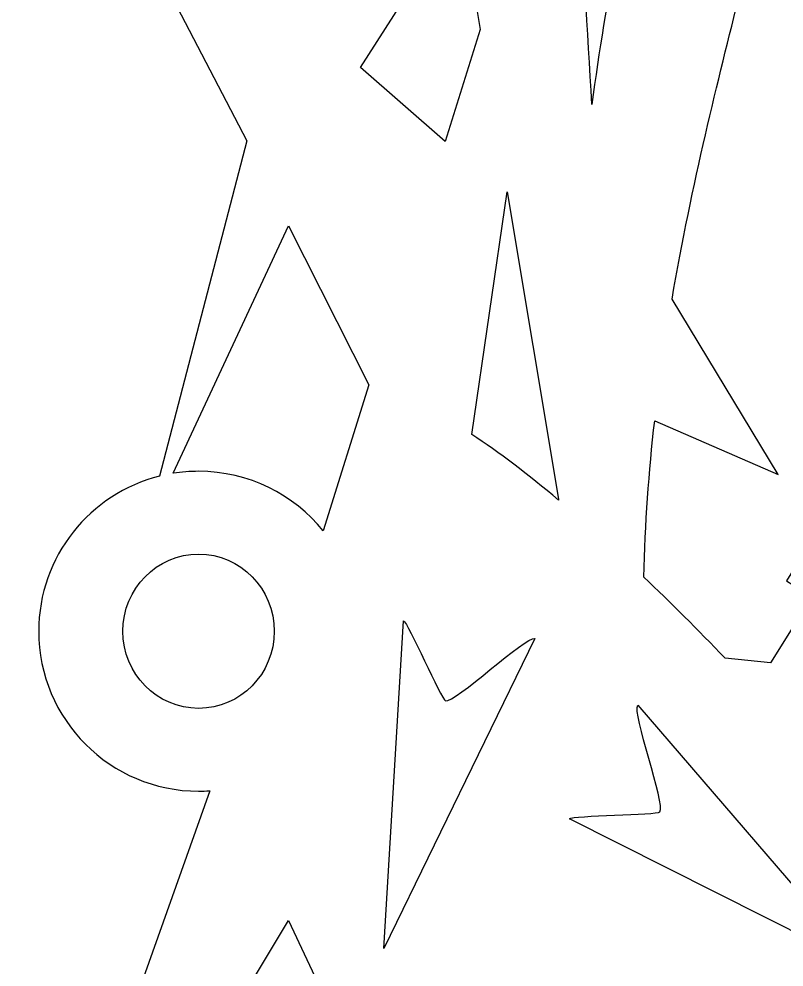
# Model space of a CAD drawing. Extents: x -11 to 3328, y 13 to 1701.
# Drawn here: x 1843.3 to 1979, y 1335.5 to 1503.5 of the extents above; entities that cross this region are included whole.
import ezdxf

# ---------------------------------------------------------------- set-up
doc = ezdxf.new("R2010")
doc.units = 0
doc.layers.add('H0107_Printing_Least_5', color=7, linetype='CONTINUOUS')

msp = doc.modelspace()

# ---------------------------------------------------------------- linework, layer by layer
at = {"layer": 'H0107_Printing_Least_5', "color": 1}
for points in [[(1907.056252, 1548.872461), (1892.022253, 1505.745462), (1850.241254, 1546.263461), (1883.719253, 1481.926463), (1868.255253, 1422.496464)], [(1923.631252, 1429.856464), (1929.907252, 1472.898463), (1938.997252, 1418.397465)], [(1870.694253, 1422.995464), (1891.118253, 1466.870463)], [(1891.118253, 1466.870463), (1905.374252, 1438.662464), (1897.261253, 1412.777465)], [(1956.027251, 1432.314464), (1977.903251, 1422.762464), (1959.116251, 1453.889464)], [(1990.78125, 1432.927464), (1995.14325, 1429.327464), (1979.424251, 1403.958465), (1983.86725, 1401.116465), (1976.565251, 1389.387465), (1968.507251, 1390.252465)], [(1934.769252, 1393.717465), (1907.995252, 1338.789467), (1911.503252, 1396.875465)], [(1953.034251, 1381.893465), (1992.90525, 1335.584467), (1940.932251, 1361.773466)], [(1877.148253, 1366.735466), (1836.760254, 1253.153469), (1891.129253, 1343.732466), (1901.791252, 1320.998467), (1863.043253, 1204.22647)]]:
    msp.add_lwpolyline(points, dxfattribs=at)
for points in [[(1903.859252, 1494.927463), (1921.619252, 1522.609462), (1925.117252, 1501.660462), (1918.899252, 1481.818463)], [(1861.769253, 1395.006465)]]:
    msp.add_lwpolyline(points, close=True, dxfattribs=at)
for points in [[(1944.889251, 1488.383463), (1943.368251, 1514.704462), (1941.749251, 1542.476461), (1940.932251, 1556.527461)], [(1955.541251, 1539.655462), (1950.884251, 1525.275462), (1947.437251, 1507.377462), (1944.889251, 1488.383463)], [(1959.116251, 1453.889464), (1962.619251, 1474.323463), (1967.327251, 1492.918463), (1971.157251, 1508.150462)], [(1954.117251, 1404.599465), (1954.311251, 1414.000465), (1955.000251, 1423.271464), (1956.027251, 1432.314464)], [(1938.991252, 1418.251465), (1933.573252, 1422.808464), (1928.411252, 1426.738464), (1923.631252, 1429.856464)], [(1875.184253, 1423.352464), (1873.656253, 1423.352464), (1872.157253, 1423.228464), (1870.694253, 1422.995464)], [(1897.261253, 1412.777465), (1892.065253, 1419.224465), (1884.108253, 1423.352464), (1875.184253, 1423.352464)], [(1868.255253, 1422.496464), (1855.950254, 1419.404465), (1846.837254, 1408.270465), (1846.837254, 1395.006465)], [(1938.997252, 1418.397465), (1938.991252, 1418.348465), (1938.991252, 1418.302465), (1938.991252, 1418.251465)], [(1861.769253, 1395.006465), (1861.769253, 1402.557465), (1867.775253, 1408.679465), (1875.184253, 1408.679465)], [(1875.184253, 1408.679465), (1882.592253, 1408.679465), (1888.598253, 1402.557465), (1888.598253, 1395.006465)], [(1968.507251, 1390.252465), (1963.671251, 1395.254465), (1958.856251, 1400.075465), (1954.117251, 1404.599465)], [(1911.503252, 1396.875465), (1912.254252, 1396.674465), (1918.218252, 1382.876465), (1918.959252, 1382.648465)], [(1846.837254, 1395.006465), (1846.837254, 1379.351466), (1859.528254, 1366.659466), (1875.184253, 1366.659466)], [(1875.184253, 1381.333465), (1867.775253, 1381.333465), (1861.769253, 1387.454465), (1861.769253, 1395.006465)], [(1888.598253, 1395.006465), (1888.598253, 1387.454465), (1882.592253, 1381.333465), (1875.184253, 1381.333465)], [(1918.959252, 1382.648465), (1920.470252, 1382.179465), (1933.308252, 1394.251465), (1934.769252, 1393.717465)], [(1956.951251, 1362.993466), (1957.982251, 1364.199466), (1951.967251, 1380.757465), (1953.034251, 1381.893465)], [(1875.184253, 1366.659466), (1875.845253, 1366.659466), (1876.498253, 1366.690466), (1877.148253, 1366.735466)], [(1940.932251, 1361.773466), (1941.417251, 1362.379466), (1956.450251, 1362.406466), (1956.951251, 1362.993466)]]:
    msp.add_open_spline(points, degree=3, dxfattribs=at)

doc.saveas('drawing.dxf')
